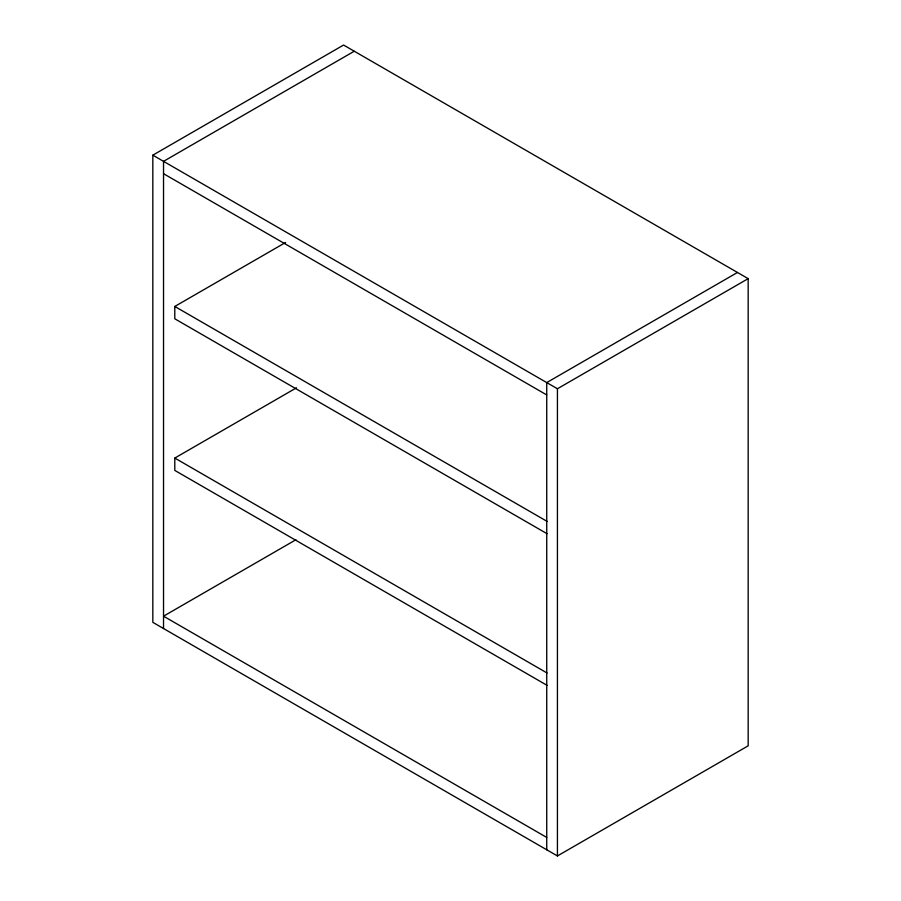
<?xml version="1.0" encoding="UTF-8"?>
<svg xmlns="http://www.w3.org/2000/svg" width="901" height="901" viewBox="0 0 901 901"><rect width="100%" height="100%" fill="white"/><g stroke="black" fill="none" stroke-linecap="round" stroke-linejoin="round"><path stroke-width="1.35" d="M152.832 155.175L343.574 45.05L748.168 278.646L748.168 745.825L557.426 855.95L152.832 622.354L152.832 155.175L557.426 388.759L748.168 278.646M354.262 51.222L163.531 161.347L163.531 628.538M547.053 533.719L174.794 318.796L174.794 306.453L285.561 242.504M547.053 685.334L174.794 470.412L174.794 458.068L296.519 387.79M737.468 272.462L546.738 382.587L546.738 849.778M295.945 539.733L163.531 616.183L546.738 837.434M163.531 173.69L546.738 394.931M174.794 306.453L547.053 521.375M174.794 458.068L547.053 672.991M557.426 388.759L557.426 855.95"/></g></svg>
